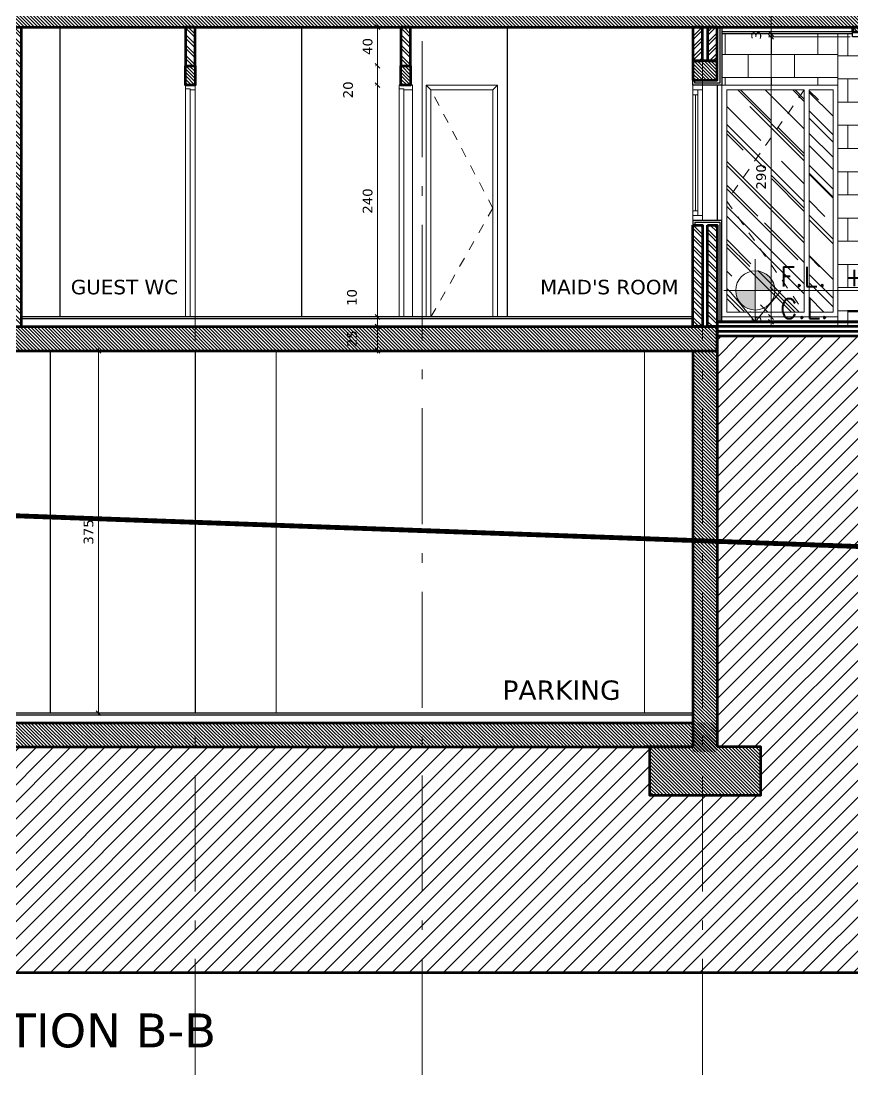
# Model space of a CAD drawing. Header units: inches. Extents: x -48 to 777, y -156 to 510.
# Drawn here: x 693.77 to 702.38, y -58.1 to -47.2 of the extents above; entities that cross this region are included whole.
import ezdxf
from ezdxf.enums import TextEntityAlignment as Align

# ---------------------------------------------------------------- set-up
doc = ezdxf.new("R2010")
doc.units = ezdxf.units.IN
doc.header["$MEASUREMENT"] = 0
for name, pattern in [('ACAD_ISO10W100', [18, 12, -3, 0, -3]), ('HIDDEN', [0.375, 0.25, -0.125]), ('NUHA', [1.45, 0.75, -0.25, 0.2, -0.25])]:
    doc.linetypes.add(name, pattern=pattern)
doc.layers.get('Defpoints').update_dxf_attribs({"lineweight": 5})
for name, color, linetype, lineweight in [('A-AXIS ST', 251, 'ACAD_ISO10W100', 5), ('A-DIM', 9, 'Continuous', 5), ('A-DOORS', 38, 'Continuous', 20), ('A-HIDDEN', 254, 'HIDDEN', 5), ('A-PILLARS', 1, 'Continuous', 60), ('A-PROJECTION1', 6, 'Continuous', 30), ('A-SIGNS1', 20, 'Continuous', 15), ('A-SIGNS2', 30, 'Continuous', 15), ('A-TEXT', 50, 'Continuous', 15), ('A-WALLS', 7, 'Continuous', 60), ('A-WINDOWS', 4, 'Continuous', 20), ('C-STONE', 42, 'Continuous', 30), ('C-WOOD', 28, 'Continuous', 30), ('D-METAL', 156, 'Continuous', 20), ('D-STONE', 52, 'Continuous', 20), ('H-GLASS', 111, 'Continuous', 5), ('H-PILLARS', 61, 'Continuous', 5), ('H-WALLS', 51, 'Continuous', 5)]:
    doc.layers.add(name, color=color, linetype=linetype, lineweight=lineweight)
doc.layers.add('H-STONE', color=7, linetype='Continuous', lineweight=5, true_color=0xc8bd6a)
doc.layers.add('HH-DARK GREY', color=7, linetype='Continuous', lineweight=5, true_color=0x404040)
doc.styles.add('ROMAND', font='verdana.ttf')
doc.styles.add('ROMANS', font='romans__.ttf', dxfattribs={"height": 0.14})
doc.dimstyles.new('M-1.50', dxfattribs={"dimtxt": 0.1, "dimasz": 0.05, "dimexe": 0.025, "dimexo": 0.025, "dimgap": 0.05, "dimtad": 1, "dimlfac": 100, "dimrnd": 0.5, "dimzin": 9, "dimdsep": 46, "dimtxsty": 'ROMAND', "dimblk": 'OBLIQUE', "dimcen": 1, "dimdle": 0.025, "dimclrd": 256, "dimclre": 256, "dimclrt": 2, "dimadec": 0, "dimazin": 0, "dimtfac": 0.666667, "dimtmove": 2, "dimatfit": 3, "dimfxl": 0.04, "dimtolj": 1, "dimtzin": 5, "dimlwd": -1, "dimlwe": -1, "dimarcsym": 0})
pattern_1 = [(135, (-130.713658, 6.443808), (-0.0176776695, -0.0176776695), [])]
pattern_2 = [(135, (-130.713658, 6.343808), (-0.0176776695, -0.0176776695), [])]
pattern_3 = [(135, (-130.71366, 6.44381), (-0.0530330086, -0.0530330086), []), (135, (-130.71366, 6.47916), (-0.0530330086, -0.0530330086), [])]
pattern_4 = [(135, (35.673634, 85.27059), (-0.053033009, -0.053033009), []), (135, (35.673634, 85.30595), (-0.053033009, -0.053033009), [])]
pattern_5 = [(45, (545.055204, -58.56235), (-0.05303301, 0.05303301), []), (45, (545.09056, -58.56235), (-0.05303301, 0.05303301), [])]

# ---------------------------------------------------------------- blocks, each defined once
blk = doc.blocks.new('_Oblique')
at = {"color": 0, "linetype": 'ByBlock', "lineweight": -2}
blk.add_line((-0.5, -0.5), (0.5, 0.5), dxfattribs=at)
blk = doc.blocks.new('*D2204')
at = {"layer": 'A-DIM', "transparency": 16777216}
blk.add_line((694.573, -54.385), (694.573, -50.585), dxfattribs=at)
at = {"layer": 'Defpoints', "color": 0, "transparency": 16777216}
for p in [(694.573, -50.61), (694.573, -50.61), (694.573, -54.36)]:
    blk.add_point(p, dxfattribs=at)
at = {"layer": 'A-DIM', "transparency": 16777216, "xscale": 0.05, "yscale": 0.05, "zscale": 0.05}
for p, rotation in [((694.573, -50.61), 90), ((694.573, -54.36), 270)]:
    blk.add_blockref('_Oblique', p, dxfattribs=dict(at, rotation=rotation))
at = {"layer": 'A-DIM', "color": 2, "transparency": 16777216, "insert": (694.471, -52.485), "char_height": 0.1, "attachment_point": 5, "rotation": 90, "style": 'ROMAND'}
blk.add_mtext('\\A1;375', dxfattribs=at)
blk = doc.blocks.new('*D2217')
at = {"layer": 'A-DIM', "transparency": 16777216}
blk.add_line((697.46, -50.635), (697.46, -50.335), dxfattribs=at)
at = {"layer": 'Defpoints', "color": 0, "transparency": 16777216}
for p in [(697.46, -50.36), (697.46, -50.36), (697.46, -50.61)]:
    blk.add_point(p, dxfattribs=at)
at = {"layer": 'A-DIM', "transparency": 16777216, "xscale": 0.05, "yscale": 0.05, "zscale": 0.05}
for p, rotation in [((697.46, -50.36), 90), ((697.46, -50.61), 270)]:
    blk.add_blockref('_Oblique', p, dxfattribs=dict(at, rotation=rotation))
at = {"layer": 'A-DIM', "color": 2, "transparency": 16777216, "insert": (697.197, -50.485), "char_height": 0.1, "attachment_point": 5, "rotation": 90, "style": 'ROMAND'}
blk.add_mtext('\\A1;25', dxfattribs=at)
blk = doc.blocks.new('*D2218')
at = {"layer": 'A-DIM', "transparency": 16777216}
for p, q in [((698.854, -50.26), (697.435, -50.26)), ((697.46, -50.385), (697.46, -50.235))]:
    blk.add_line(p, q, dxfattribs=at)
at = {"layer": 'Defpoints', "color": 0, "transparency": 16777216}
for p in [(697.46, -50.26), (698.879, -50.26), (697.46, -50.36)]:
    blk.add_point(p, dxfattribs=at)
at = {"layer": 'A-DIM', "transparency": 16777216, "xscale": 0.05, "yscale": 0.05, "zscale": 0.05}
for p, rotation in [((697.46, -50.26), 90), ((697.46, -50.36), 270)]:
    blk.add_blockref('_Oblique', p, dxfattribs=dict(at, rotation=rotation))
at = {"layer": 'A-DIM', "color": 2, "transparency": 16777216, "insert": (697.196, -50.058), "char_height": 0.1, "attachment_point": 5, "rotation": 90, "style": 'ROMAND'}
blk.add_mtext('\\A1;10', dxfattribs=at)
blk = doc.blocks.new('*D2219')
at = {"layer": 'A-DIM', "transparency": 16777216}
for p, q in [((697.439, -47.86), (697.435, -47.86)), ((697.46, -50.285), (697.46, -47.835)), ((698.854, -50.26), (697.435, -50.26))]:
    blk.add_line(p, q, dxfattribs=at)
at = {"layer": 'Defpoints', "color": 0, "transparency": 16777216}
for p in [(697.46, -47.86), (697.464, -47.86), (698.879, -50.26)]:
    blk.add_point(p, dxfattribs=at)
at = {"layer": 'A-DIM', "transparency": 16777216, "xscale": 0.05, "yscale": 0.05, "zscale": 0.05}
for p, rotation in [((697.46, -47.86), 90), ((697.46, -50.26), 270)]:
    blk.add_blockref('_Oblique', p, dxfattribs=dict(at, rotation=rotation))
at = {"layer": 'A-DIM', "color": 2, "transparency": 16777216, "insert": (697.358, -49.06), "char_height": 0.1, "attachment_point": 5, "rotation": 90, "style": 'ROMAND'}
blk.add_mtext('\\A1;240', dxfattribs=at)
blk = doc.blocks.new('*D2220')
at = {"layer": 'A-DIM', "transparency": 16777216}
for p, q in [((697.439, -47.66), (697.435, -47.66)), ((697.46, -47.885), (697.46, -47.635)), ((697.439, -47.86), (697.435, -47.86))]:
    blk.add_line(p, q, dxfattribs=at)
at = {"layer": 'Defpoints', "color": 0, "transparency": 16777216}
for p in [(697.46, -47.66), (697.464, -47.66), (697.464, -47.86)]:
    blk.add_point(p, dxfattribs=at)
at = {"layer": 'A-DIM', "transparency": 16777216, "xscale": 0.05, "yscale": 0.05, "zscale": 0.05}
for p, rotation in [((697.46, -47.66), 90), ((697.46, -47.86), 270)]:
    blk.add_blockref('_Oblique', p, dxfattribs=dict(at, rotation=rotation))
at = {"layer": 'A-DIM', "color": 2, "transparency": 16777216, "insert": (697.156, -47.909), "char_height": 0.1, "attachment_point": 5, "rotation": 90, "style": 'ROMAND'}
blk.add_mtext('\\A1;20', dxfattribs=at)
blk = doc.blocks.new('*D2221')
at = {"layer": 'A-DIM', "transparency": 16777216}
for p, q in [((697.46, -47.685), (697.46, -47.235)), ((697.439, -47.66), (697.435, -47.66))]:
    blk.add_line(p, q, dxfattribs=at)
at = {"layer": 'Defpoints', "color": 0, "transparency": 16777216}
for p in [(697.46, -47.26), (697.46, -47.26), (697.464, -47.66)]:
    blk.add_point(p, dxfattribs=at)
at = {"layer": 'A-DIM', "transparency": 16777216, "xscale": 0.05, "yscale": 0.05, "zscale": 0.05}
for p, rotation in [((697.46, -47.26), 90), ((697.46, -47.66), 270)]:
    blk.add_blockref('_Oblique', p, dxfattribs=dict(at, rotation=rotation))
at = {"layer": 'A-DIM', "color": 2, "transparency": 16777216, "insert": (697.358, -47.46), "char_height": 0.1, "attachment_point": 5, "rotation": 90, "style": 'ROMAND'}
blk.add_mtext('\\A1;40', dxfattribs=at)
blk = doc.blocks.new('GXFHGCGFCD')
at = {"layer": 'A-SIGNS1', "linetype": 'NUHA'}
h = blk.add_hatch(color=256, dxfattribs=at)
h.paths.add_polyline_path([(90.3819, 61.3301), (90.3819, 61.1701), (90.5419, 61.1701, 0.414214)])
h.paths.add_polyline_path([(90.3819, 61.1701), (90.2219, 61.1701, 0.414214), (90.3819, 61.0101)])
at = {"layer": 'A-SIGNS1'}
for p, q in [((90.3819, 60.9141), (90.3819, 61.4261)), ((90.1259, 61.1701), (91.7898, 61.1701))]:
    blk.add_line(p, q, dxfattribs=at)
blk.add_circle((90.3819, 61.1701), 0.16, dxfattribs=at)
blk = doc.blocks.new('DGXFHXFGDFD')
at = {"layer": 'A-SIGNS1'}
blk.add_blockref('GXFHGCGFCD', (0, 0), dxfattribs=at)
at = {"layer": 'A-SIGNS2', "linetype": 'NUHA', "style": 'ROMANS'}
for s, p in [('F.L.', (90.5835, 61.2031)), ('C.L.', (90.5835, 60.9413))]:
    blk.add_text(s, height=0.16, dxfattribs=at).set_placement(p)
at = {"layer": 'A-SIGNS2', "style": 'ROMANS', "width": 0.910135, "flags": 4}
for tag, p, p2 in [('NIV.FINI', (91.1159, 61.2031), (91.7898, 61.2031)), ('NIV.BETON', (91.1159, 60.9413), (91.7898, 60.9413))]:
    blk.add_attdef(tag, text='', height=0.16, dxfattribs=at).set_placement(p, p2, align=Align.FIT)
blk = doc.blocks.new('*D2272')
at = {"layer": 'A-DIM', "transparency": 16777216}
for p, q in [((700.998, -40.31), (703.079, -40.31)), ((703.054, -40.285), (703.054, -50.335)), ((702.598, -50.31), (703.079, -50.31))]:
    blk.add_line(p, q, dxfattribs=at)
at = {"layer": 'Defpoints', "color": 0, "transparency": 16777216}
for p in [(700.973, -40.31), (702.573, -50.31), (703.054, -50.31)]:
    blk.add_point(p, dxfattribs=at)
at = {"layer": 'A-DIM', "transparency": 16777216, "xscale": 0.05, "yscale": 0.05, "zscale": 0.05}
for p, rotation in [((703.054, -40.31), 90), ((703.054, -50.31), 270)]:
    blk.add_blockref('_Oblique', p, dxfattribs=dict(at, rotation=rotation))
at = {"layer": 'A-DIM', "color": 2, "transparency": 16777216, "insert": (702.951, -45.31), "char_height": 0.1, "attachment_point": 5, "rotation": 90, "style": 'ROMAND'}
blk.add_mtext('\\A1;1000', dxfattribs=at)
blk = doc.blocks.new('*D2298')
at = {"layer": 'A-DIM', "transparency": 16777216}
for p, q in [((701.69, -45.91), (701.506, -45.91)), ((701.531, -45.885), (701.531, -47.355)), ((701.731, -47.33), (701.506, -47.33))]:
    blk.add_line(p, q, dxfattribs=at)
at = {"layer": 'Defpoints', "color": 0, "transparency": 16777216}
for p in [(701.715, -45.91), (701.531, -47.33), (701.756, -47.33)]:
    blk.add_point(p, dxfattribs=at)
at = {"layer": 'A-DIM', "transparency": 16777216, "xscale": 0.05, "yscale": 0.05, "zscale": 0.05}
for p, rotation in [((701.531, -45.91), 90), ((701.531, -47.33), 270)]:
    blk.add_blockref('_Oblique', p, dxfattribs=dict(at, rotation=rotation))
at = {"layer": 'A-DIM', "color": 2, "transparency": 16777216, "insert": (701.43, -46.62), "char_height": 0.1, "attachment_point": 5, "rotation": 90, "style": 'ROMAND'}
blk.add_mtext('\\A1;142', dxfattribs=at)
blk = doc.blocks.new('*D2299')
at = {"layer": 'A-DIM', "transparency": 16777216}
for p, q in [((701.731, -47.33), (701.506, -47.33)), ((701.531, -47.33), (701.531, -47.28)), ((701.531, -47.33), (701.531, -47.36)), ((702.348, -47.36), (701.506, -47.36)), ((701.531, -47.36), (701.531, -47.41))]:
    blk.add_line(p, q, dxfattribs=at)
at = {"layer": 'Defpoints', "color": 0, "transparency": 16777216}
for p in [(701.756, -47.33), (701.531, -47.36), (702.373, -47.36)]:
    blk.add_point(p, dxfattribs=at)
at = {"layer": 'A-DIM', "transparency": 16777216, "xscale": 0.05, "yscale": 0.05, "zscale": 0.05}
for p, rotation in [((701.531, -47.33), 270), ((701.531, -47.36), 90)]:
    blk.add_blockref('_Oblique', p, dxfattribs=dict(at, rotation=rotation))
at = {"layer": 'A-DIM', "color": 2, "transparency": 16777216, "insert": (701.379, -47.345), "char_height": 0.1, "attachment_point": 5, "rotation": 90, "style": 'ROMAND'}
blk.add_mtext('\\A1;3', dxfattribs=at)
blk = doc.blocks.new('*D2300')
at = {"layer": 'A-DIM', "transparency": 16777216}
for p, q in [((701.531, -47.335), (701.531, -50.285)), ((702.348, -47.36), (701.506, -47.36)), ((701.866, -50.26), (701.506, -50.26))]:
    blk.add_line(p, q, dxfattribs=at)
at = {"layer": 'Defpoints', "color": 0, "transparency": 16777216}
for p in [(702.373, -47.36), (701.531, -50.26), (701.891, -50.26)]:
    blk.add_point(p, dxfattribs=at)
at = {"layer": 'A-DIM', "transparency": 16777216, "xscale": 0.05, "yscale": 0.05, "zscale": 0.05}
for p, rotation in [((701.531, -47.36), 90), ((701.531, -50.26), 270)]:
    blk.add_blockref('_Oblique', p, dxfattribs=dict(at, rotation=rotation))
at = {"layer": 'A-DIM', "color": 2, "transparency": 16777216, "insert": (701.429, -48.81), "char_height": 0.1, "attachment_point": 5, "rotation": 90, "style": 'ROMAND'}
blk.add_mtext('\\A1;290', dxfattribs=at)
blk = doc.blocks.new('*D2301')
at = {"layer": 'A-DIM', "transparency": 16777216}
for p, q in [((701.866, -50.26), (701.506, -50.26)), ((701.531, -50.26), (701.531, -50.21)), ((701.531, -50.26), (701.531, -50.31)), ((701.859, -50.31), (701.506, -50.31)), ((701.531, -50.31), (701.531, -50.36))]:
    blk.add_line(p, q, dxfattribs=at)
at = {"layer": 'Defpoints', "color": 0, "transparency": 16777216}
for p in [(701.891, -50.26), (701.531, -50.31), (701.884, -50.31)]:
    blk.add_point(p, dxfattribs=at)
at = {"layer": 'A-DIM', "transparency": 16777216, "xscale": 0.05, "yscale": 0.05, "zscale": 0.05}
for p, rotation in [((701.531, -50.26), 270), ((701.531, -50.31), 90)]:
    blk.add_blockref('_Oblique', p, dxfattribs=dict(at, rotation=rotation))
at = {"layer": 'A-DIM', "color": 2, "transparency": 16777216, "insert": (701.38, -50.285), "char_height": 0.1, "attachment_point": 5, "rotation": 90, "style": 'ROMAND'}
blk.add_mtext('\\A1;5', dxfattribs=at)

msp = doc.modelspace()

# ---------------------------------------------------------------- hatches: boundary and pattern name
at = {"layer": 'H-GLASS'}
h = msp.add_hatch(dxfattribs=at)
h.set_pattern_fill('AR-RROOF', color=256, scale=0.3, angle=135)
h.set_pattern_definition([(135, (545.0552, -58.56235), (-0.6788225, 0.25455844), [4.5, -0.6, 1.5, -0.3]), (135, (544.667, -58.3863), (-0.0700036, -0.4942676), [0.9, -0.099, 1.8, -0.225]), (135, (544.76883, -58.6366), (-1.24521504, 0.96095812), [2.4, -0.42, 1.2, -0.3])])
h.paths.add_polyline_path([(701.07293, -50.20983), (701.07293, -47.90983), (701.87512, -47.90983), (701.87512, -50.20983)])
h = msp.add_hatch(dxfattribs=at)
h.set_pattern_fill('AR-RROOF', color=256, scale=0.3, angle=135)
h.set_pattern_definition([(135, (545.0552, -51.86235), (-0.6788225, 0.25455844), [4.5, -0.6, 1.5, -0.3]), (135, (544.667, -51.6863), (-0.0700036, -0.4942676), [0.9, -0.099, 1.8, -0.225]), (135, (544.76883, -51.9366), (-1.24521504, 0.96095812), [2.4, -0.42, 1.2, -0.3])])
h.paths.add_polyline_path([(701.92512, -47.90983), (702.17293, -47.90983), (702.17293, -50.20983), (701.92512, -50.20983)])
at = {"layer": 'H-PILLARS'}
h = msp.add_hatch(dxfattribs=at)
h.set_pattern_fill('ANSI31', color=256, scale=0.2, angle=90)
h.set_pattern_definition(pattern_1)
h.paths.add_polyline_path([(702.52293, -47.00983), (688.17293, -47.00983), (688.17293, -47.25983), (702.52293, -47.25983)])
h.paths.add_polyline_path([(700.97293, -50.35983), (700.87293, -50.35983), (688.17293, -50.35983), (688.17293, -50.60983), (688.42293, -50.60983), (700.97293, -50.60983)])
h = msp.add_hatch(dxfattribs=at)
h.set_pattern_fill('ANSI31', color=256, scale=0.2, angle=90)
h.set_pattern_definition([(135, (545.405204, -51.86235), (-0.0176776695, -0.0176776695), [])])
h.paths.add_polyline_path([(702.37293, -47.30983), (702.52293, -47.30983), (702.52293, -47.25983), (702.37293, -47.25983)])
h = msp.add_hatch(dxfattribs=at)
h.set_pattern_fill('ANSI31', color=256, scale=0.2, angle=90)
h.set_pattern_definition([(135, (-132.943658, 6.443808), (-0.0176776695, -0.0176776695), [])])
h.paths.add_polyline_path([(695.57293, -47.65983), (695.47293, -47.65983), (695.47293, -47.85983), (695.57293, -47.85983)])
h = msp.add_hatch(dxfattribs=at)
h.set_pattern_fill('ANSI31', color=256, scale=0.2, angle=90)
h.set_pattern_definition(pattern_1)
h.paths.add_polyline_path([(697.80293, -47.65983), (697.70293, -47.65983), (697.70293, -47.85983), (697.80293, -47.85983)])
h = msp.add_hatch(dxfattribs=at)
h.set_pattern_fill('ANSI31', color=256, scale=0.2, angle=90)
h.set_pattern_definition([(135, (545.055204, -58.56235), (-0.0176776695, -0.0176776695), [])])
h.paths.add_polyline_path([(700.72293, -47.80983), (700.97293, -47.80983), (700.97293, -47.60983), (700.72293, -47.60983)])
h = msp.add_hatch(dxfattribs=at)
h.set_pattern_fill('ANSI31', color=256, scale=0.2, angle=90)
h.set_pattern_definition(pattern_1)
h.paths.add_polyline_path([(688.42293, -50.60983), (688.17293, -50.60983), (688.17293, -54.75983), (688.42293, -54.75983)])
h.paths.add_polyline_path([(700.97293, -50.60983), (700.72293, -50.60983), (700.72293, -54.75983), (700.97293, -54.75983), (700.97293, -54.35983)])
h = msp.add_hatch(dxfattribs=at)
h.set_pattern_fill('ANSI31', color=256, scale=0.2, angle=90)
h.set_pattern_definition(pattern_2)
h.paths.add_polyline_path([(700.97293, -54.45983), (688.17293, -54.45983), (688.17293, -54.70983), (700.97293, -54.70983)])
h = msp.add_hatch(dxfattribs=at)
h.set_pattern_fill('ANSI31', color=256, scale=0.2, angle=90)
h.set_pattern_definition(pattern_2)
h.paths.add_polyline_path([(701.42534, -54.70983), (700.27534, -54.70983), (700.27534, -55.20983), (701.42534, -55.20983)])
at = {"layer": 'H-STONE'}
h = msp.add_hatch(dxfattribs=at)
h.set_pattern_fill('AR-B816', color=256, scale=0.03)
h.set_pattern_definition([(0, (-130.71366, 6.4438), (0, 0.24), []), (90, (-130.71366, 6.4438), (-0.24, 0.24), [0.24, -0.24])])
h.paths.add_polyline_path([(702.22293, -45.90983), (702.55293, -45.90983), (702.55293, -47.32983), (702.22293, -47.32983), (702.22293, -50.35983), (702.57293, -50.35983), (702.57293, -38.50983), (701.02293, -38.50983), (701.02293, -40.65983), (702.22293, -40.65983), (702.22293, -43.55983), (702.55293, -43.55983), (702.55293, -44.00983), (702.22293, -44.00983)])
h = msp.add_hatch(dxfattribs=at)
h.set_pattern_fill('AR-B816', color=256, scale=0.03)
h.set_pattern_definition([(0, (545.0552, -51.86235), (0, 0.24), []), (90, (545.0552, -51.86235), (-0.24, 0.24), [0.24, -0.24])])
h.paths.add_polyline_path([(701.02293, -47.32983), (701.02293, -47.85983), (702.22293, -47.85983), (702.22293, -47.35983), (702.02293, -47.35983), (702.02293, -47.32983)])
at = {"layer": 'H-WALLS'}
h = msp.add_hatch(dxfattribs=at)
h.set_pattern_fill('ANSI32', color=256, scale=0.2, angle=90)
h.set_pattern_definition(pattern_3)
h.paths.add_polyline_path([(692.47293, -47.25983), (692.37293, -47.25983), (692.37293, -50.35983), (692.47293, -50.35983)])
h.paths.add_polyline_path([(693.77293, -47.25983), (693.57293, -47.25983), (693.57293, -50.35983), (693.77293, -50.35983)])
h = msp.add_hatch(dxfattribs=at)
h.set_pattern_fill('ANSI32', color=256, scale=0.2, angle=90)
h.set_pattern_definition([(135, (-132.94366, 6.44381), (-0.0530330086, -0.0530330086), []), (135, (-132.94366, 6.47916), (-0.0530330086, -0.0530330086), [])])
h.paths.add_polyline_path([(695.57293, -47.25983), (695.47293, -47.25983), (695.47293, -47.65983), (695.57293, -47.65983)])
h = msp.add_hatch(dxfattribs=at)
h.set_pattern_fill('ANSI32', color=256, scale=0.2, angle=90)
h.set_pattern_definition(pattern_3)
h.paths.add_polyline_path([(697.80293, -47.25983), (697.70293, -47.25983), (697.70293, -47.65983), (697.80293, -47.65983)])
h = msp.add_hatch(dxfattribs=at)
h.set_pattern_fill('ANSI32', color=256, scale=0.2)
h.set_pattern_definition(pattern_5)
h.paths.add_polyline_path([(700.72293, -47.60983), (700.82293, -47.60983), (700.82293, -47.25983), (700.72293, -47.25983)])
h = msp.add_hatch(dxfattribs=at)
h.set_pattern_fill('ANSI32', color=256, scale=0.2)
h.set_pattern_definition(pattern_5)
h.paths.add_polyline_path([(700.87293, -47.60983), (700.97293, -47.60983), (700.97293, -47.25983), (700.87293, -47.25983)])
h = msp.add_hatch(dxfattribs=at)
h.set_pattern_fill('ANSI32', color=256, scale=0.2, angle=90)
h.set_pattern_definition(pattern_4)
h.paths.add_polyline_path([(700.72293, -49.30983), (700.82293, -49.30983), (700.82293, -50.35983), (700.72293, -50.35983)])
h = msp.add_hatch(dxfattribs=at)
h.set_pattern_fill('ANSI32', color=256, scale=0.2, angle=90)
h.set_pattern_definition(pattern_4)
h.paths.add_polyline_path([(700.87293, -49.30983), (700.97293, -49.30983), (700.97293, -50.35983), (700.87293, -50.35983)])
h = msp.add_hatch(dxfattribs=at)
h.set_pattern_fill('ANSI32', color=256, scale=0.2, angle=90)
h.set_pattern_definition(pattern_4)
h.paths.add_polyline_path([(700.72293, -49.45985), (700.82293, -49.45985), (700.82293, -50.35983), (700.72293, -50.35983)])
h = msp.add_hatch(dxfattribs=at)
h.set_pattern_fill('ANSI32', color=256, scale=0.2, angle=90)
h.set_pattern_definition(pattern_4)
h.paths.add_polyline_path([(700.87293, -49.45985), (700.97293, -49.45985), (700.97293, -50.35983), (700.87293, -50.35983)])
at = {"layer": 'HH-DARK GREY'}
h = msp.add_hatch(dxfattribs=at)
h.set_pattern_fill('ANSI31', color=256)
h.set_pattern_definition([(45, (545.0552, -51.56235), (-0.08838835, 0.08838835), [])])
h.paths.add_polyline_path([(688.17293, -50.55467), (688.17293, -50.45983), (682.73779, -50.45983), (682.73779, -52.00825), (683.03779, -52.00825), (683.14234, -52.00825), (683.14234, -52.18416), (682.63779, -52.18416), (682.63779, -51.90054), (682.63779, -51.86356), (680.44112, -51.7673), (680.44112, -52.71343), (684.47763, -52.71343), (684.47763, -57.04484), (707.31282, -57.04484), (707.31282, -52.81389), (705.42293, -52.74489), (705.42293, -52.82181), (705.72293, -52.82181), (705.82748, -52.82181), (705.82748, -52.99772), (705.22293, -52.99772), (705.22293, -52.82181), (705.22293, -50.45983), (700.97293, -50.45983), (700.97293, -50.30983), (700.97293, -54.45983), (700.97293, -54.70983), (701.42534, -54.70983), (701.42534, -55.20983), (700.27534, -55.20983), (700.27534, -54.70983), (700.22293, -54.70983), (688.88341, -54.70983), (688.88341, -55.20983), (687.73341, -55.20983), (687.73341, -54.70983), (688.17293, -54.70983), (688.17293, -54.45983)])

# ---------------------------------------------------------------- linework, layer by layer
at = {"layer": 'A-AXIS ST', "ltscale": 0.1}
for p, q in [((697.92293, -58.10497), (697.92293, -32.2505)), ((700.82293, -58.10497), (700.82293, -32.2505)), ((695.57293, -58.10497), (695.57293, -36.37967))]:
    msp.add_line(p, q, dxfattribs=at)
at = {"layer": 'A-DOORS'}
for p, q in [((695.47293, -47.85983), (695.47293, -50.25983)), ((695.57293, -47.85983), (695.57293, -50.25983)), ((697.82293, -47.90983), (697.82293, -47.85983)), ((697.96293, -47.85983), (697.96293, -50.25983)), ((698.70293, -47.85983), (697.96293, -47.85983)), ((698.01293, -47.90983), (697.96293, -47.85983)), ((698.65293, -47.90983), (698.70293, -47.85983)), ((698.70293, -47.85983), (698.70293, -50.25983)), ((702.03746, -47.85983), (701.02293, -47.85983)), ((695.52293, -47.90483), (695.52293, -50.25983)), ((696.41289, -50.60983), (696.41289, -54.35983)), ((700.22294, -50.60983), (700.22294, -54.35983))]:
    msp.add_line(p, q, dxfattribs=at)
for points in [[(695.57293, -47.85983), (695.47293, -47.85983), (695.47293, -47.89983), (695.52293, -47.89983), (695.52293, -47.90983), (695.57293, -47.90983)], [(697.82293, -47.85983), (697.68293, -47.85983), (697.68293, -47.89983), (697.73293, -47.89983), (697.73293, -47.90983), (697.82293, -47.90983)], [(697.73293, -50.25983), (697.73293, -47.89983), (697.68293, -47.89983), (697.68293, -50.25983)], [(697.82293, -50.25983), (697.82293, -47.90983), (697.73293, -47.90983), (697.73293, -50.25983)]]:
    msp.add_lwpolyline(points, dxfattribs=at)
msp.add_lwpolyline([(698.65293, -47.90983), (698.01293, -47.90983), (698.01293, -50.25983), (698.65293, -50.25983)], close=True, dxfattribs=at)
at = {"layer": 'A-HIDDEN', "ltscale": 0.4}
for points in [[(698.01293, -50.25983), (698.65293, -49.13483), (698.01293, -47.90983)], [(701.87512, -47.90983), (701.07293, -49.05983), (701.87512, -50.20983)]]:
    msp.add_lwpolyline(points, dxfattribs=at)
at = {"layer": 'A-HIDDEN', "const_width": 0.05}
msp.add_lwpolyline([(682.63779, -51.86356), (689.39884, -52.15983), (705.47293, -52.74671)], dxfattribs=at)
at = {"layer": 'A-PILLARS'}
for p, q in [((688.17293, -47.25983), (702.52293, -47.25983)), ((688.17293, -50.35983), (700.97293, -50.35983)), ((700.97293, -50.30983), (705.22293, -50.30983)), ((700.97293, -50.35983), (700.97293, -50.60983)), ((700.97293, -50.60983), (700.97293, -50.35983)), ((700.97293, -50.60983), (700.97293, -50.35983)), ((688.17293, -50.60983), (700.97293, -50.60983)), ((700.72293, -50.60983), (700.72293, -54.70983)), ((700.97293, -50.60983), (700.97293, -54.45983)), ((688.42293, -54.45983), (700.72293, -54.45983)), ((700.97293, -54.45983), (700.97293, -54.70983)), ((688.42293, -54.70983), (700.72293, -54.70983)), ((700.62293, -54.70983), (700.22293, -54.70983))]:
    msp.add_line(p, q, dxfattribs=at)
for points in [[(702.37293, -47.30983), (702.52293, -47.30983), (702.52293, -47.25983), (702.37293, -47.25983)], [(695.47293, -47.65983), (695.57293, -47.65983), (695.57293, -47.85983), (695.47293, -47.85983)], [(697.70293, -47.65983), (697.80293, -47.65983), (697.80293, -47.85983), (697.70293, -47.85983)], [(700.72293, -47.80983), (700.97293, -47.80983), (700.97293, -47.60983), (700.72293, -47.60983)]]:
    msp.add_lwpolyline(points, close=True, dxfattribs=at)
for points in [[(705.09786, -50.30983), (700.97293, -50.30983)], [(705.22293, -50.35983), (700.97293, -50.35983)], [(705.22293, -50.40983), (700.97293, -50.40983)], [(705.22293, -50.45983), (700.97293, -50.45983)], [(684.47763, -57.04484), (707.31282, -57.04484), (707.31282, -52.81389)], [(700.72293, -54.70983), (700.27534, -54.70983), (700.27534, -55.20983), (701.42534, -55.20983), (701.42534, -54.70983), (700.97293, -54.70983)]]:
    msp.add_lwpolyline(points, dxfattribs=at)
at = {"layer": 'A-PROJECTION1'}
for p, q in [((694.17293, -47.25983), (694.17293, -50.25983)), ((696.67293, -47.25983), (696.67293, -50.25983)), ((698.80293, -47.25983), (698.80293, -50.25983)), ((700.97293, -47.85983), (700.97293, -49.25983)), ((694.07293, -50.60983), (694.07293, -54.35983)), ((695.57293, -50.60983), (695.57293, -54.35983))]:
    msp.add_line(p, q, dxfattribs=at)
at = {"layer": 'A-SIGNS1'}
msp.add_lwpolyline([(701.63621, -49.98543), (701.36831, -50.30983), (701.0983, -49.98543)], dxfattribs=at)
at = {"layer": 'A-WALLS'}
msp.add_line((693.77293, -47.25983), (693.77293, -50.35983), dxfattribs=at)
for points in [[(695.47293, -47.65983), (695.57293, -47.65983), (695.57293, -47.25983), (695.47293, -47.25983)], [(697.70293, -47.65983), (697.80293, -47.65983), (697.80293, -47.25983), (697.70293, -47.25983)], [(700.72293, -49.30983), (700.82293, -49.30983), (700.82293, -50.35983), (700.72293, -50.35983)], [(700.87293, -49.30983), (700.97293, -49.30983), (700.97293, -50.35983), (700.87293, -50.35983)]]:
    msp.add_lwpolyline(points, close=True, dxfattribs=at)
at = {"layer": 'A-WALLS', "linetype": 'Continuous'}
for points in [[(700.72293, -47.60983), (700.82293, -47.60983), (700.82293, -47.25983), (700.72293, -47.25983)], [(700.87293, -47.60983), (700.97293, -47.60983), (700.97293, -47.25983), (700.87293, -47.25983)]]:
    msp.add_lwpolyline(points, close=True, dxfattribs=at)
at = {"layer": 'A-WINDOWS'}
for points in [[(701.02293, -47.85983), (702.22293, -47.85983), (702.22293, -50.25983), (701.02293, -50.25983)], [(701.07293, -50.20983), (701.07293, -47.90983), (701.87512, -47.90983), (701.87512, -50.20983)], [(701.92512, -47.90983), (702.17293, -47.90983), (702.17293, -50.20983), (701.92512, -50.20983)]]:
    msp.add_lwpolyline(points, close=True, dxfattribs=at)
at = {"layer": 'C-STONE'}
for p, q in [((701.02293, -47.25983), (701.02293, -47.85983)), ((697.82293, -47.85983), (697.68293, -47.85983)), ((700.74293, -49.27983), (700.74293, -49.30983)), ((700.74293, -49.27983), (700.74293, -49.30983)), ((700.72293, -50.25983), (693.77293, -50.25983)), ((700.72293, -50.27983), (693.77293, -50.27983)), ((700.72293, -54.35983), (688.42293, -54.35983)), ((700.72293, -54.37983), (688.42293, -54.37983))]:
    msp.add_line(p, q, dxfattribs=at)
for points in [[(701.02293, -47.25983), (701.02293, -47.85983), (700.72293, -47.85983), (700.72293, -47.80983)], [(701.00293, -47.25983), (701.00293, -47.83983), (700.74293, -47.83983), (700.74293, -47.80983)], [(701.02293, -50.30983), (701.02293, -49.25983), (700.72293, -49.25983), (700.72293, -49.30983)], [(700.74293, -49.27983), (701.00293, -49.27983), (701.00293, -50.30983)]]:
    msp.add_lwpolyline(points, dxfattribs=at)
at = {"layer": 'C-WOOD'}
for points in [[(702.37293, -45.95983), (702.37293, -45.95983), (702.37293, -45.90983), (702.55293, -45.90983), (702.55293, -47.35983), (702.37293, -47.35983), (702.37293, -47.30983)], [(702.37293, -47.30983), (701.02293, -47.30983)], [(702.37293, -47.32983), (701.02293, -47.32983)]]:
    msp.add_lwpolyline(points, dxfattribs=at)
at = {"layer": 'D-METAL'}
msp.add_line((700.74793, -49.15983), (700.74793, -47.95983), dxfattribs=at)
for points in [[(700.72293, -47.90983), (700.72293, -47.85983), (700.82293, -47.85983), (700.82293, -47.90983)], [(700.77293, -47.95983), (700.72293, -47.95983), (700.72293, -47.90983), (700.77293, -47.90983)], [(700.72293, -47.95983), (700.77293, -47.95983), (700.77293, -49.15983), (700.72293, -49.15983)], [(700.82293, -49.20983), (700.77293, -49.20983), (700.77293, -47.90983), (700.82293, -47.90983)], [(700.77293, -49.15983), (700.72293, -49.15983), (700.72293, -49.20983), (700.77293, -49.20983)], [(700.72293, -49.20983), (700.72293, -49.25983), (700.82293, -49.25983), (700.82293, -49.20983)]]:
    msp.add_lwpolyline(points, close=True, dxfattribs=at)
at = {"layer": 'D-STONE'}
msp.add_lwpolyline([(702.22293, -50.35983), (702.22293, -47.32983)], dxfattribs=at)

# ---------------------------------------------------------------- block references
at = {"layer": 'A-SIGNS1'}
ref = msp.add_blockref('DGXFHXFGDFD', (586.83641, -127.50019), dxfattribs=dict(at, xscale=1.267200000000003, yscale=1.267200000000003, zscale=1.267200000000003))
ref.add_attrib('NIV.FINI', '+97.85', dxfattribs={"layer": 'A-SIGNS2', "height": 0.202752, "style": 'ROMAND', "width": 0.797031}).set_placement((702.29842, -49.94358), (703.12639, -49.94358), align=Align.FIT)
ref.add_attrib('NIV.BETON', '-----', dxfattribs={"layer": 'A-SIGNS2', "height": 0.202752, "style": 'ROMAND', "width": 1.307645}).set_placement((702.29842, -50.27535), (703.12639, -50.27535), align=Align.FIT)

# ---------------------------------------------------------------- texts
at = {"layer": 'A-TEXT', "attachment_point": 1, "style": 'ROMAND'}
for s, insert, char_height, width in [('GUEST WC', (694.28734, -49.87523), 0.15, 2.3447222), ("MAID'S ROOM", (699.14085, -49.87523), 0.15, 2.3447222), ('\\pi1.0603;PARKING', (697.69225, -54.0225), 0.2, 3.3447222), ('SECTION B-B', (692.69003, -57.4691), 0.35, 6.7333176)]:
    msp.add_mtext(s, dxfattribs=dict(at, insert=insert, char_height=char_height, width=width))

# ---------------------------------------------------------------- dimensions: what is measured, and where the dimension line sits
at = {"layer": 'A-DIM'}
for base, p1, p2, picture, middle in [((703.05352, -50.30983), (700.97293, -40.30983), (702.57293, -50.30983), '*D2272', (702.95147, -45.30983)), ((701.53083, -47.32983), (701.71453, -45.90983), (701.75582, -47.32983), '*D2298', (701.42979, -46.61983)), ((697.46036, -47.25983), (697.46438, -47.65983), (697.46036, -47.25983), '*D2221', (697.35831, -47.45983)), ((701.53083, -47.35983), (701.75582, -47.32983), (702.37293, -47.35983), '*D2299', (701.37875, -47.34483)), ((701.53083, -50.25983), (702.37293, -47.35983), (701.89069, -50.25983), '*D2300', (701.42875, -48.80983)), ((697.46036, -47.85983), (698.87945, -50.25983), (697.46438, -47.85983), '*D2219', (697.35828, -49.05983)), ((701.53083, -50.30983), (701.89069, -50.25983), (701.88426, -50.30983), '*D2301', (701.37979, -50.28483)), ((694.57293, -50.60983), (694.57293, -54.35983), (694.57293, -50.60983), '*D2204', (694.47085, -52.48483))]:
    dim = msp.add_linear_dim(base=base, p1=p1, p2=p2, angle=90, dimstyle='M-1.50', dxfattribs=at)
    dim.commit()
    dim.dimension.update_dxf_attribs({"geometry": picture, "text_midpoint": middle})
for base, p1, p2, picture, middle in [((697.46036, -47.65983), (697.46438, -47.85983), (697.46438, -47.65983), '*D2220', (697.1562, -47.90875)), ((697.46036, -50.25983), (697.46036, -50.35983), (698.87945, -50.25983), '*D2218', (697.19563, -50.05794)), ((697.46036, -50.35983), (697.46036, -50.60983), (697.46036, -50.35983), '*D2217', (697.19738, -50.48483))]:
    dim = msp.add_linear_dim(base=base, p1=p1, p2=p2, angle=90, dimstyle='M-1.50', dxfattribs=at)
    dim.commit()
    dim.dimension.update_dxf_attribs({"geometry": picture, "text_midpoint": middle, "dimtype": 160})

doc.saveas('drawing.dxf')
